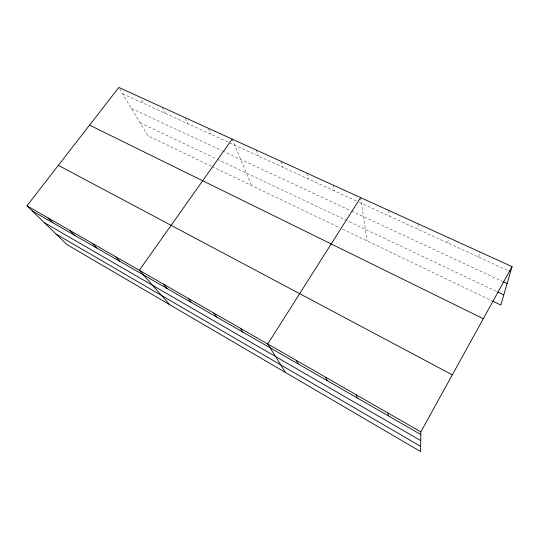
<?xml version="1.0" encoding="UTF-8"?>
<svg xmlns="http://www.w3.org/2000/svg" width="539" height="539" viewBox="0 0 539 539"><rect width="100%" height="100%" fill="white"/><g stroke="black" fill="none" stroke-linecap="round" stroke-linejoin="round"><path stroke-width="0.4" stroke-dasharray="2.69 2.02" d="M447.855 242.968L448.313 237.578M478.666 257.096L479.622 251.841M122.602 93.746L356.198 200.912M359.19 202.287L508.277 270.686M131.462 108.48L221.98 150.671M222.728 151.014L350.761 210.695M351.509 211.039L502.617 281.473M140.059 122.764L216.341 158.857M217.096 159.207L497.005 291.639M211.335 166.241L147.922 135.835L118.809 87.446M212.07 166.591L339.664 227.768M342.636 229.19L491.864 300.735M141.73 99.951L143.718 103.434M162.118 107.18L165.453 113.406M185.099 118.182L187.841 123.68M208.411 128.808L210.917 134.265M232.168 139.096L251.551 185.517M256.261 150.071L258.504 156.094M281.115 161.397L283.042 167.353M306.758 173.08L308.355 178.968M333.237 185.14L334.47 190.947M360.584 197.604L367.072 240.906M388.848 210.479L389.293 216.099M418.075 223.8L418.082 229.304"/><path stroke-width="0.81" d="M512.05 266.616L420.844 431.874L420.582 451.554L66.816 244.497L26.95 205.804L118.809 87.446L512.05 266.616L500.839 305.04L492.612 301.092M360.584 197.604L267.742 344.003L285.522 372.503M232.168 139.096L139.305 270.288L169.839 304.798M509.038 271.036L510.554 271.73M503.365 281.816L507.105 283.561M497.766 291.997L503.81 294.853M89.555 125.142L483.294 318.717M58.34 165.358L452.315 374.854M26.95 205.804L420.844 431.874M32.165 210.864L420.804 434.515M44.333 222.674L420.73 440.599M56.09 234.088L420.649 446.373M48.025 217.897L53.031 222.87M69.76 230.375L74.55 235.253M92.196 243.251L96.744 248.028M115.366 256.551L119.658 261.213M163.31 284.066L167.043 288.486M188.111 298.303L191.54 302.581M213.754 313.024L216.853 317.148M240.286 328.244L243.028 332.213M296.18 360.328L298.128 363.919M325.644 377.239L327.153 380.622M356.205 394.777L357.236 397.93M387.912 412.975L388.43 415.886"/></g></svg>
